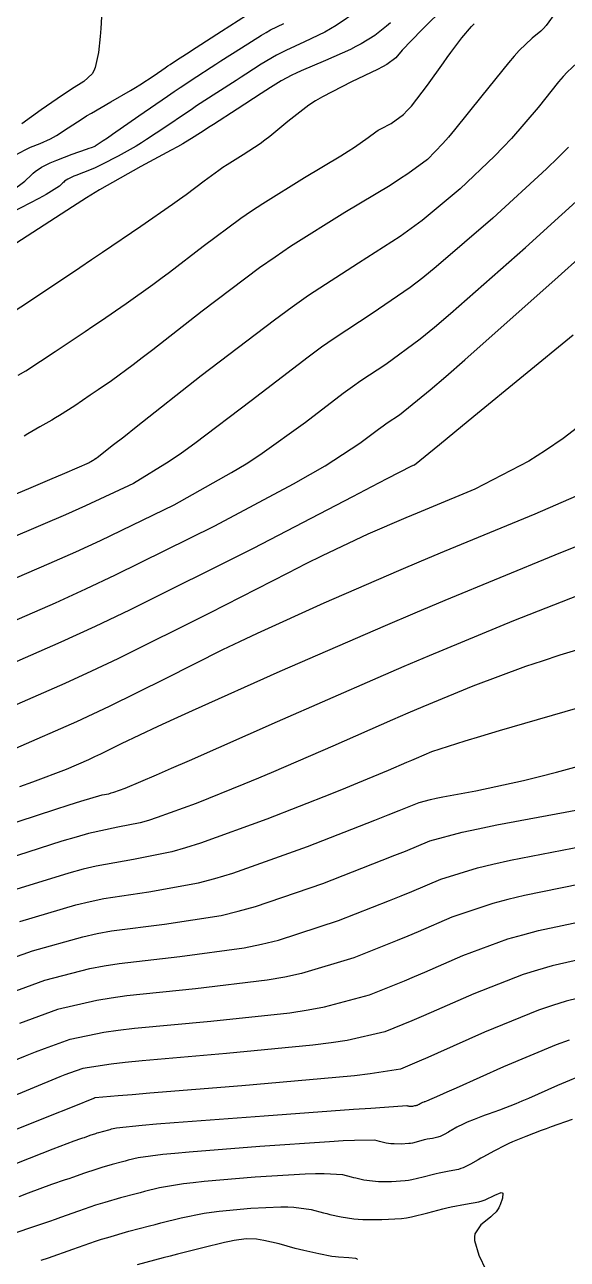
# Model space of a CAD drawing. Header units: metres. Extents: x 837117 to 838477, y 1189012 to 1191015.
# Drawn here: x 837715.5 to 837749.7, y 1190249.9 to 1190327.7 of the extents above; entities that cross this region are included whole.
import ezdxf

# ---------------------------------------------------------------- set-up
doc = ezdxf.new("R2010")
doc.units = ezdxf.units.M
doc.header["$LTSCALE"] = 0.3
doc.layers.add('COTAS 10', color=1, linetype='Continuous')
doc.layers.add('COTAS INT', color=252, linetype='Continuous')

msp = doc.modelspace()

# ---------------------------------------------------------------- linework, layer by layer
at = {"layer": 'COTAS 10'}
for points, elevation in [([(837714.915, 1190319.456), (837715.535, 1190319.792), (837715.706, 1190319.875), (837715.877, 1190319.954), (837716.494, 1190320.201), (837717.139, 1190320.483), (837717.327, 1190320.583), (837717.52, 1190320.693), (837718.254, 1190321.171), (837719.131, 1190321.753), (837719.415, 1190321.929), (837719.716, 1190322.111), (837720.949, 1190322.823), (837722.188, 1190323.536), (837722.493, 1190323.719), (837722.781, 1190323.896), (837723.682, 1190324.486), (837724.38, 1190324.966), (837724.539, 1190325.075), (837724.684, 1190325.173), (837725.086, 1190325.439), (837725.707, 1190325.839), (837726.323, 1190326.236), (837727.923, 1190327.267), (837729.489, 1190328.271)], 1630), ([(837715.108, 1190305.594), (837715.578, 1190305.882), (837717.43, 1190307.081), (837719.317, 1190308.349), (837719.809, 1190308.681), (837720.288, 1190309.005), (837721.908, 1190310.107), (837723.588, 1190311.301), (837724.104, 1190311.682), (837724.643, 1190312.087), (837726.773, 1190313.731), (837729.138, 1190315.483), (837729.824, 1190315.955), (837730.524, 1190316.421), (837733.165, 1190318.055), (837735.442, 1190319.41), (837735.912, 1190319.701), (837736.313, 1190319.955), (837737.18, 1190320.567), (837737.652, 1190320.929), (837737.803, 1190321.025), (837737.963, 1190321.121), (837738.614, 1190321.452), (837739.399, 1190322.018), (837739.642, 1190322.261), (837739.898, 1190322.542), (837740.917, 1190323.868), (837741.914, 1190325.282), (837742.157, 1190325.618), (837742.384, 1190325.93), (837743.083, 1190326.856), (837743.695, 1190327.556), (837743.868, 1190327.724)], 1640), ([(837710, 1190288.035), (837717.448, 1190291.266), (837719.374, 1190292.145), (837721.242, 1190293.017), (837727.497, 1190296.109), (837732.473, 1190298.76), (837733.535, 1190299.354), (837734.459, 1190299.887), (837736.655, 1190301.307), (837737.83, 1190302.205), (837738.111, 1190302.41), (837738.373, 1190302.595), (837739.158, 1190303.106), (837741.092, 1190304.673), (837742.078, 1190305.525), (837743.26, 1190306.558), (837749.156, 1190311.799), (837754.958, 1190317.01)], 1650), ([(837712.821, 1190276.74), (837717.405, 1190278.246), (837718.307, 1190278.535), (837719.05, 1190278.769), (837720.406, 1190279.155), (837720.821, 1190279.238), (837720.971, 1190279.282), (837721.135, 1190279.333), (837721.854, 1190279.594), (837723.822, 1190280.43), (837724.774, 1190280.844), (837725.903, 1190281.338), (837731.449, 1190283.784), (837737.81, 1190286.562), (837739.453, 1190287.267), (837741.044, 1190287.942), (837746.364, 1190290.147), (837750.929, 1190291.931)], 1660), ([(837713.727, 1190266.381), (837716.79, 1190267.486), (837719.624, 1190268.223), (837720.521, 1190268.392), (837721.468, 1190268.547), (837725.296, 1190268.98), (837729.353, 1190269.531), (837730.444, 1190269.759), (837731.521, 1190270.021), (837735.296, 1190271.239), (837738.528, 1190272.514), (837739.264, 1190272.81), (837739.93, 1190273.082), (837741.759, 1190273.859), (837744.07, 1190274.572), (837745.041, 1190274.804), (837746.155, 1190275.05), (837751.37, 1190276.062)], 1670), ([(837711.736, 1190254.659), (837715.807, 1190256.274), (837716.622, 1190256.595), (837717.301, 1190256.862), (837718.629, 1190257.367), (837719.057, 1190257.511), (837719.168, 1190257.55), (837719.278, 1190257.588), (837719.649, 1190257.719), (837719.995, 1190257.838), (837720.088, 1190257.868), (837720.18, 1190257.897), (837720.504, 1190257.99), (837720.818, 1190258.072), (837720.904, 1190258.095), (837720.99, 1190258.117), (837721.298, 1190258.195), (837722.914, 1190258.358), (837723.824, 1190258.433), (837724.936, 1190258.521), (837730.622, 1190258.948), (837736.258, 1190259.358), (837737.338, 1190259.435), (837738.208, 1190259.496), (837739.617, 1190259.586), (837739.663, 1190259.574), (837739.676, 1190259.57), (837739.688, 1190259.567), (837739.73, 1190259.558), (837739.778, 1190259.551), (837739.794, 1190259.55), (837739.811, 1190259.549), (837739.882, 1190259.548), (837739.957, 1190259.553), (837739.976, 1190259.555), (837739.994, 1190259.558), (837740.055, 1190259.573), (837740.112, 1190259.589), (837740.128, 1190259.592), (837740.143, 1190259.596), (837740.198, 1190259.605), (837740.249, 1190259.616), (837740.262, 1190259.62), (837740.274, 1190259.624), (837740.315, 1190259.644), (837740.357, 1190259.669), (837740.385, 1190259.685), (837740.442, 1190259.716), (837740.506, 1190259.749), (837740.525, 1190259.758), (837740.544, 1190259.766), (837740.617, 1190259.796), (837740.701, 1190259.828), (837740.728, 1190259.838), (837740.757, 1190259.848), (837740.871, 1190259.889), (837741.69, 1190260.247), (837742.162, 1190260.457), (837742.742, 1190260.715), (837745.721, 1190262.048), (837749.059, 1190263.441), (837749.863, 1190263.737)], 1680)]:
    msp.add_lwpolyline(points, dxfattribs=dict(at, elevation=elevation))
at = {"layer": 'COTAS INT'}
for points, elevation in [([(837736.515, 1190328.543), (837735.162, 1190327.628), (837734.797, 1190327.409), (837734.436, 1190327.205), (837733.165, 1190326.59), (837731.989, 1190326.059), (837731.687, 1190325.908), (837731.395, 1190325.755), (837730.427, 1190325.186), (837729.451, 1190324.558), (837729.154, 1190324.366), (837728.845, 1190324.168), (837727.633, 1190323.388), (837726.355, 1190322.555), (837726.005, 1190322.322), (837725.657, 1190322.089), (837724.414, 1190321.24), (837723.201, 1190320.435), (837722.872, 1190320.23), (837722.546, 1190320.033), (837721.395, 1190319.385), (837720.374, 1190318.865), (837720.131, 1190318.748), (837719.904, 1190318.643), (837719.227, 1190318.364), (837718.73, 1190318.179), (837718.618, 1190318.133), (837718.516, 1190318.089), (837718.238, 1190317.952), (837718.031, 1190317.81), (837717.974, 1190317.763), (837717.916, 1190317.713), (837717.709, 1190317.507), (837716.858, 1190316.981), (837716.395, 1190316.729), (837715.833, 1190316.431), (837712.982, 1190314.973)], 1634), ([(837741.862, 1190328.624), (837740.764, 1190327.562), (837739.719, 1190326.494), (837739.503, 1190326.265), (837739.317, 1190326.065), (837738.911, 1190325.586), (837738.36, 1190325.178), (837738.084, 1190325.022), (837737.754, 1190324.848), (837736.116, 1190324.068), (837734.291, 1190323.139), (837733.844, 1190322.873), (837733.42, 1190322.602), (837732.1, 1190321.588), (837730.963, 1190320.63), (837730.656, 1190320.395), (837730.353, 1190320.173), (837729.285, 1190319.478), (837728.275, 1190318.852), (837728.007, 1190318.674), (837727.744, 1190318.494), (837726.839, 1190317.823), (837725.694, 1190316.968), (837725.28, 1190316.672), (837724.824, 1190316.349), (837722.826, 1190314.966), (837720.426, 1190313.335), (837719.717, 1190312.855), (837718.988, 1190312.363), (837716.194, 1190310.486), (837713.452, 1190308.711)], 1638), ([(837720.352, 1190328.168), (837720.307, 1190327.426), (837720.288, 1190327.19), (837720.267, 1190326.941), (837720.168, 1190325.93), (837719.957, 1190324.982), (837719.865, 1190324.772), (837719.758, 1190324.585), (837719.25, 1190324.099), (837718.47, 1190323.619), (837718.192, 1190323.435), (837717.886, 1190323.23), (837716.559, 1190322.307), (837715.325, 1190321.441)], 1628), ([(837749.016, 1190328.468), (837748.395, 1190327.633), (837748.231, 1190327.445), (837748.07, 1190327.275), (837747.516, 1190326.818), (837746.705, 1190326.058), (837746.381, 1190325.698), (837746.015, 1190325.273), (837744.335, 1190323.195), (837742.619, 1190321.057), (837742.229, 1190320.593), (837741.877, 1190320.186), (837740.917, 1190319.179), (837739.68, 1190318.277), (837739.155, 1190317.936), (837738.55, 1190317.554), (837735.703, 1190315.847), (837732.276, 1190313.699), (837731.305, 1190313.04), (837730.325, 1190312.353), (837726.707, 1190309.64), (837723.592, 1190307.205), (837722.929, 1190306.693), (837722.352, 1190306.252), (837720.991, 1190305.248), (837720.15, 1190304.676), (837719.901, 1190304.508), (837719.645, 1190304.335), (837718.665, 1190303.677), (837717.704, 1190303.054), (837717.46, 1190302.904), (837717.225, 1190302.764), (837716.459, 1190302.34), (837715.707, 1190301.905), (837715.481, 1190301.759)], 1642), ([(837714.704, 1190317.209), (837715.518, 1190317.815), (837715.933, 1190318.227), (837716.048, 1190318.326), (837716.162, 1190318.419), (837716.577, 1190318.704), (837717.125, 1190318.976), (837717.325, 1190319.062), (837717.545, 1190319.152), (837718.513, 1190319.514), (837719.404, 1190319.832), (837719.576, 1190319.894), (837719.715, 1190319.945), (837719.949, 1190320.034), (837719.975, 1190320.051), (837719.983, 1190320.056), (837719.992, 1190320.061), (837720.028, 1190320.082), (837720.463, 1190320.38), (837720.723, 1190320.559), (837721.044, 1190320.781), (837722.709, 1190321.935), (837724.523, 1190323.184), (837724.938, 1190323.467), (837725.314, 1190323.722), (837726.359, 1190324.414), (837727.276, 1190325.003), (837727.572, 1190325.194), (837727.887, 1190325.397), (837729.175, 1190326.227), (837730.442, 1190327.013), (837730.743, 1190327.187), (837731.023, 1190327.343), (837731.853, 1190327.752)], 1632), ([(837738.573, 1190327.801), (837738.336, 1190327.59), (837737.598, 1190326.988), (837736.726, 1190326.461), (837736.405, 1190326.296), (837736.05, 1190326.122), (837734.477, 1190325.427), (837732.954, 1190324.774), (837732.63, 1190324.628), (837732.348, 1190324.497), (837731.68, 1190324.146), (837731.015, 1190323.719), (837730.414, 1190323.332), (837728.906, 1190322.363), (837727.409, 1190321.397), (837727.094, 1190321.193), (837726.822, 1190321.015), (837726.201, 1190320.602), (837725.478, 1190320.175), (837725.142, 1190319.989), (837724.748, 1190319.774), (837722.834, 1190318.751), (837720.228, 1190317.267), (837719.398, 1190316.76), (837718.52, 1190316.213), (837714.958, 1190313.89)], 1636), ([(837750.347, 1190325.272), (837749.719, 1190324.685), (837749.469, 1190324.406), (837749.186, 1190324.077), (837747.887, 1190322.47), (837746.212, 1190320.506), (837745.692, 1190319.951), (837745.147, 1190319.392), (837742.976, 1190317.334), (837740.575, 1190315.347), (837739.886, 1190314.833), (837739.185, 1190314.334), (837736.567, 1190312.662), (837733.409, 1190310.615), (837732.369, 1190309.88), (837731.257, 1190309.073), (837726.641, 1190305.548), (837722.541, 1190302.323), (837721.753, 1190301.704), (837721.116, 1190301.204), (837720.073, 1190300.389), (837720.011, 1190300.346), (837719.993, 1190300.334), (837719.974, 1190300.321), (837719.901, 1190300.272), (837719.83, 1190300.226), (837719.812, 1190300.215), (837719.794, 1190300.205), (837719.682, 1190300.141), (837719.648, 1190300.119), (837719.581, 1190300.07), (837718.03, 1190299.401), (837717.077, 1190298.998), (837715.897, 1190298.501), (837709.745, 1190295.923)], 1644), ([(837749.806, 1190319.955), (837749.155, 1190319.309), (837748.417, 1190318.598), (837745.036, 1190315.489), (837741.47, 1190312.418), (837740.617, 1190311.73), (837739.821, 1190311.114), (837737.43, 1190309.476), (837735.035, 1190307.919), (837734.236, 1190307.354), (837733.379, 1190306.729), (837729.792, 1190303.988), (837726.238, 1190301.288), (837725.401, 1190300.69), (837724.627, 1190300.158), (837722.362, 1190298.774), (837719.341, 1190297.361), (837718.091, 1190296.809), (837716.66, 1190296.187), (837710, 1190293.364)], 1646), ([(837710, 1190290.7), (837717.054, 1190293.727), (837718.732, 1190294.477), (837720.291, 1190295.189), (837724.929, 1190297.442), (837728.55, 1190299.459), (837729.468, 1190300.022), (837730.349, 1190300.588), (837733.224, 1190302.647), (837735.604, 1190304.467), (837736.174, 1190304.882), (837736.704, 1190305.257), (837738.294, 1190306.291), (837740.457, 1190307.893), (837741.347, 1190308.628), (837742.365, 1190309.488), (837747.096, 1190313.644), (837751.688, 1190317.804)], 1648), ([(837710, 1190285.37), (837717.821, 1190288.795), (837719.983, 1190289.796), (837722.143, 1190290.82), (837729.931, 1190294.708), (837736.196, 1190297.958), (837737.396, 1190298.581), (837738.364, 1190299.083), (837739.931, 1190299.892), (837739.989, 1190299.917), (837740.006, 1190299.925), (837740.025, 1190299.932), (837740.095, 1190299.961), (837741.674, 1190301.235), (837742.643, 1190302.028), (837743.842, 1190303.011), (837750.095, 1190308.15)], 1652), ([(837753.905, 1190305.016), (837749.467, 1190301.614), (837748.357, 1190300.858), (837747.299, 1190300.183), (837743.905, 1190298.417), (837741.01, 1190297.227), (837740.266, 1190296.916), (837739.548, 1190296.612), (837737.161, 1190295.578), (837734.274, 1190294.217), (837733.241, 1190293.706), (837732.106, 1190293.138), (837727.161, 1190290.605), (837721.388, 1190287.736), (837719.732, 1190286.957), (837718.05, 1190286.184), (837711.768, 1190283.444)], 1654), ([(837714.952, 1190282.112), (837718.805, 1190283.791), (837719.836, 1190284.266), (837720.851, 1190284.744), (837724.391, 1190286.503), (837728.016, 1190288.318), (837729.086, 1190288.832), (837730.184, 1190289.351), (837734.391, 1190291.263), (837739.106, 1190293.306), (837740.526, 1190293.907), (837741.996, 1190294.522), (837747.714, 1190296.873), (837752.923, 1190299.131)], 1656), ([(837715.212, 1190279.688), (837716.027, 1190279.978), (837718.137, 1190280.779), (837719.559, 1190281.399), (837719.939, 1190281.574), (837720.314, 1190281.751), (837721.62, 1190282.4), (837723.926, 1190283.498), (837724.931, 1190283.958), (837726.094, 1190284.485), (837731.62, 1190286.949), (837738.272, 1190289.841), (837740.145, 1190290.638), (837742.032, 1190291.433), (837748.961, 1190294.289), (837754.764, 1190296.623)], 1658), ([(837753.766, 1190289.309), (837749.263, 1190287.956), (837748.149, 1190287.595), (837747.094, 1190287.24), (837743.766, 1190286.006), (837740.618, 1190284.701), (837739.676, 1190284.301), (837738.704, 1190283.884), (837734.939, 1190282.239), (837731.206, 1190280.617), (837730.254, 1190280.214), (837729.338, 1190279.831), (837726.323, 1190278.616), (837723.872, 1190277.727), (837723.311, 1190277.55), (837722.801, 1190277.403), (837721.384, 1190277.12), (837719.533, 1190276.725), (837718.75, 1190276.507), (837717.849, 1190276.241), (837713.615, 1190274.889)], 1662), ([(837751.169, 1190284.855), (837745.428, 1190283.197), (837744.253, 1190282.849), (837743.259, 1190282.548), (837741.169, 1190281.864), (837740.192, 1190281.459), (837739.9, 1190281.335), (837739.598, 1190281.205), (837738.429, 1190280.695), (837736.51, 1190279.895), (837735.734, 1190279.583), (837734.853, 1190279.232), (837730.791, 1190277.638), (837726.608, 1190276.121), (837725.65, 1190275.819), (837724.78, 1190275.568), (837722.362, 1190275.085), (837720.017, 1190274.68), (837719.193, 1190274.478), (837718.292, 1190274.237), (837714.409, 1190273.038)], 1664), ([(837715.202, 1190271.188), (837718.736, 1190272.232), (837719.636, 1190272.45), (837720.501, 1190272.636), (837723.34, 1190273.05), (837726.465, 1190273.618), (837727.51, 1190273.901), (837728.633, 1190274.239), (837733.34, 1190275.913), (837737.593, 1190277.572), (837738.43, 1190277.9), (837739.119, 1190278.171), (837740.379, 1190278.675), (837741.109, 1190278.871), (837741.465, 1190278.947), (837741.886, 1190279.033), (837743.962, 1190279.423), (837746.964, 1190280.067), (837747.969, 1190280.313), (837749.05, 1190280.589), (837753.583, 1190281.829)], 1666), ([(837712.555, 1190268.116), (837715.996, 1190269.337), (837719.18, 1190270.228), (837720.078, 1190270.421), (837720.984, 1190270.591), (837724.318, 1190271.015), (837727.909, 1190271.574), (837728.977, 1190271.83), (837730.077, 1190272.13), (837734.318, 1190273.576), (837738.06, 1190275.043), (837738.847, 1190275.355), (837739.524, 1190275.626), (837741.069, 1190276.267), (837743.111, 1190276.815), (837744.102, 1190277.028), (837745.278, 1190277.268), (837751.063, 1190278.354)], 1668), ([(837751.677, 1190273.77), (837747.031, 1190272.832), (837745.98, 1190272.579), (837745.03, 1190272.329), (837742.448, 1190271.45), (837740.335, 1190270.537), (837739.68, 1190270.265), (837738.996, 1190269.985), (837736.274, 1190268.903), (837732.965, 1190267.911), (837731.911, 1190267.688), (837730.797, 1190267.487), (837726.274, 1190266.945), (837721.952, 1190266.502), (837720.964, 1190266.364), (837720.067, 1190266.218), (837717.583, 1190265.635), (837715.173, 1190264.76)], 1672), ([(837712.865, 1190261.623), (837715.563, 1190262.728), (837716.187, 1190262.975), (837716.758, 1190263.197), (837718.377, 1190263.785), (837720.511, 1190264.214), (837721.407, 1190264.335), (837722.436, 1190264.458), (837727.252, 1190264.91), (837732.241, 1190265.443), (837733.378, 1190265.617), (837734.409, 1190265.802), (837737.252, 1190266.566), (837739.464, 1190267.455), (837740.097, 1190267.72), (837740.74, 1190267.992), (837743.138, 1190269.042), (837745.989, 1190270.086), (837746.918, 1190270.354), (837747.908, 1190270.614), (837751.985, 1190271.477)], 1674), ([(837752.292, 1190269.185), (837748.784, 1190268.395), (837747.857, 1190268.129), (837746.949, 1190267.842), (837743.827, 1190266.634), (837741.145, 1190265.448), (837740.514, 1190265.175), (837739.932, 1190264.926), (837738.23, 1190264.229), (837735.853, 1190263.693), (837734.845, 1190263.546), (837733.685, 1190263.4), (837728.23, 1190262.875), (837722.919, 1190262.413), (837721.85, 1190262.307), (837720.955, 1190262.209), (837719.171, 1190261.934), (837718.344, 1190261.633), (837718.052, 1190261.52), (837717.733, 1190261.394), (837714.238, 1190259.963)], 1676), ([(837752.599, 1190266.892), (837749.661, 1190266.177), (837748.796, 1190265.904), (837747.909, 1190265.599), (837744.517, 1190264.226), (837741.551, 1190262.903), (837740.931, 1190262.63), (837740.399, 1190262.397), (837739.208, 1190261.893), (837737.297, 1190261.584), (837736.312, 1190261.475), (837735.129, 1190261.356), (837729.208, 1190260.84), (837723.403, 1190260.369), (837722.293, 1190260.278), (837721.399, 1190260.205), (837719.964, 1190260.083), (837719.929, 1190260.07), (837719.916, 1190260.065), (837719.902, 1190260.06), (837719.843, 1190260.036), (837718.6, 1190259.54), (837716.9, 1190258.863), (837712.004, 1190256.913)], 1678), ([(837751.02, 1190261.647), (837749.118, 1190260.853), (837747.282, 1190260.044), (837746.865, 1190259.867), (837746.488, 1190259.709), (837745.454, 1190259.304), (837744.738, 1190259.048), (837744.561, 1190258.984), (837744.393, 1190258.922), (837743.862, 1190258.723), (837743.408, 1190258.536), (837743.288, 1190258.483), (837743.17, 1190258.428), (837742.767, 1190258.222), (837742.411, 1190258.025), (837742.322, 1190257.974), (837742.238, 1190257.927), (837741.973, 1190257.771), (837741.717, 1190257.647), (837741.639, 1190257.619), (837741.557, 1190257.594), (837741.238, 1190257.528), (837740.895, 1190257.468), (837740.799, 1190257.447), (837740.702, 1190257.424), (837740.348, 1190257.323), (837739.964, 1190257.231), (837739.848, 1190257.213), (837739.728, 1190257.197), (837739.263, 1190257.169), (837738.819, 1190257.174), (837738.712, 1190257.179), (837738.612, 1190257.187), (837738.31, 1190257.23), (837738.046, 1190257.291), (837737.97, 1190257.31), (837737.892, 1190257.329), (837737.6, 1190257.408), (837736.304, 1190257.398), (837735.592, 1190257.362), (837734.728, 1190257.312), (837730.337, 1190257.011), (837725.881, 1190256.662), (837724.977, 1190256.582), (837724.216, 1190256.509), (837722.658, 1190256.306), (837722.028, 1190256.145), (837721.852, 1190256.1), (837721.675, 1190256.054), (837721.031, 1190255.885), (837720.368, 1190255.695), (837720.18, 1190255.636), (837719.989, 1190255.575), (837719.281, 1190255.331), (837718.521, 1190255.062), (837718.298, 1190254.984), (837718.069, 1190254.905), (837717.194, 1190254.61), (837715.736, 1190254.077), (837715.139, 1190253.848)], 1682), ([(837750.038, 1190258.719), (837748.72, 1190258.248), (837748.394, 1190258.129), (837748.085, 1190258.016), (837747.108, 1190257.65), (837746.272, 1190257.307), (837746.051, 1190257.208), (837745.835, 1190257.107), (837745.093, 1190256.729), (837744.436, 1190256.364), (837744.274, 1190256.272), (837744.119, 1190256.184), (837743.631, 1190255.897), (837743.159, 1190255.669), (837743.015, 1190255.618), (837742.866, 1190255.572), (837742.279, 1190255.451), (837741.647, 1190255.34), (837741.47, 1190255.301), (837741.292, 1190255.258), (837740.64, 1190255.074), (837739.933, 1190254.904), (837739.72, 1190254.87), (837739.5, 1190254.842), (837738.645, 1190254.79), (837737.826, 1190254.798), (837737.629, 1190254.809), (837737.445, 1190254.823), (837736.891, 1190254.902), (837736.405, 1190255.014), (837736.264, 1190255.049), (837736.121, 1190255.085), (837735.584, 1190255.229), (837734.399, 1190255.3), (837733.847, 1190255.289), (837733.199, 1190255.266), (837730.051, 1190255.073), (837726.826, 1190254.804), (837726.129, 1190254.732), (837725.518, 1190254.661), (837724.017, 1190254.416), (837723.065, 1190254.174), (837722.799, 1190254.105), (837722.532, 1190254.036), (837721.559, 1190253.779), (837720.557, 1190253.492), (837720.272, 1190253.404), (837719.983, 1190253.311), (837718.913, 1190252.943), (837717.765, 1190252.536), (837717.427, 1190252.419), (837717.081, 1190252.299), (837715.759, 1190251.853), (837714.17, 1190251.293)], 1684), ([(837716.556, 1190249.853), (837717.008, 1190250.01), (837718.545, 1190250.555), (837719.978, 1190251.047), (837720.364, 1190251.171), (837720.745, 1190251.29), (837722.086, 1190251.674), (837723.388, 1190252.017), (837723.746, 1190252.11), (837724.102, 1190252.202), (837725.377, 1190252.526), (837726.82, 1190252.813), (837727.282, 1190252.882), (837727.771, 1190252.945), (837729.765, 1190253.136), (837731.67, 1190253.22), (837732.102, 1190253.216), (837732.494, 1190253.201), (837733.568, 1190253.051), (837734.35, 1190252.841), (837734.558, 1190252.788), (837734.763, 1190252.737), (837735.471, 1190252.574), (837736.279, 1190252.458), (837736.546, 1190252.438), (837736.833, 1190252.423), (837738.026, 1190252.411), (837739.272, 1190252.487), (837739.593, 1190252.528), (837739.902, 1190252.577), (837740.932, 1190252.825), (837741.882, 1190253.093), (837742.141, 1190253.156), (837742.399, 1190253.212), (837743.319, 1190253.374), (837744.154, 1190253.538), (837744.359, 1190253.597), (837744.553, 1190253.662), (837745.156, 1190253.943), (837745.553, 1190254.109), (837745.616, 1190254.1), (837745.659, 1190254.068), (837745.646, 1190253.756), (837745.497, 1190253.342), (837745.455, 1190253.246), (837745.411, 1190253.158), (837745.249, 1190252.906), (837745, 1190252.658), (837744.902, 1190252.573), (837744.791, 1190252.48), (837744.283, 1190252.082), (837743.903, 1190251.516), (837743.871, 1190251.317), (837743.872, 1190251.099), (837744.143, 1190250.159), (837744.601, 1190249.25)], 1686), ([(837736.505, 1190249.895), (837736.463, 1190249.934), (837736.397, 1190249.965), (837735.958, 1190250.009), (837735.304, 1190250.039), (837735.102, 1190250.062), (837734.89, 1190250.091), (837734.051, 1190250.246), (837733.121, 1190250.46), (837732.852, 1190250.527), (837732.579, 1190250.596), (837731.551, 1190250.873), (837730.589, 1190251.103), (837730.357, 1190251.143), (837730.14, 1190251.173), (837729.48, 1190251.198), (837728.717, 1190251.087), (837728.435, 1190251.031), (837728.122, 1190250.965), (837726.736, 1190250.636), (837725.139, 1190250.23), (837724.693, 1190250.115), (837724.245, 1190249.999), (837722.614, 1190249.569)], 1688)]:
    msp.add_lwpolyline(points, dxfattribs=dict(at, elevation=elevation))

doc.saveas('drawing.dxf')
